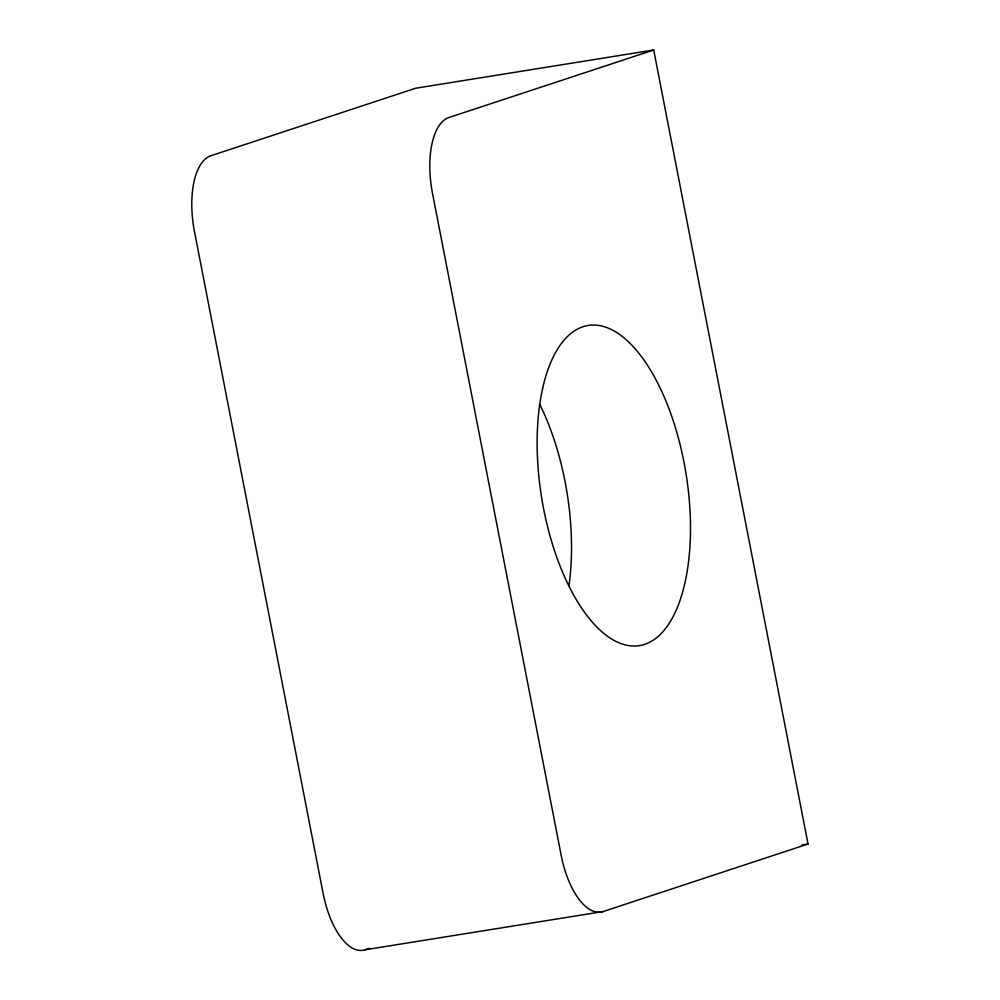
<?xml version="1.0" encoding="UTF-8"?>
<svg xmlns="http://www.w3.org/2000/svg" width="1000" height="1000" viewBox="0 0 1000 1000"><rect width="100%" height="100%" fill="white"/><g stroke="black" fill="none" stroke-linecap="round" stroke-linejoin="round"><path stroke-width="1.5" d="M653.7 50L448.9 117.525A67.55 30.5 80.9 0 0 432.5 193.337L561.112 855.013A67.55 30.5 80.9 0 0 603.237 911.525L808.037 844L653.7 50L415.675 88.238L210.875 155.762A67.55 30.5 80.9 0 0 194.475 231.575L323.088 893.238A67.55 30.5 80.9 0 0 365.213 949.762L603.237 911.525M365.213 949.762L369.625 948.3M801.888 844.987L808.037 844M539.712 404.275A162.113 73.188 80.9 0 1 569 585.413M542.612 388.512A162.113 73.188 80.9 0 0 624.8 644.788A162.113 73.188 80.9 0 0 674.1 423.45A162.113 73.188 80.9 0 0 542.612 388.512"/></g></svg>
